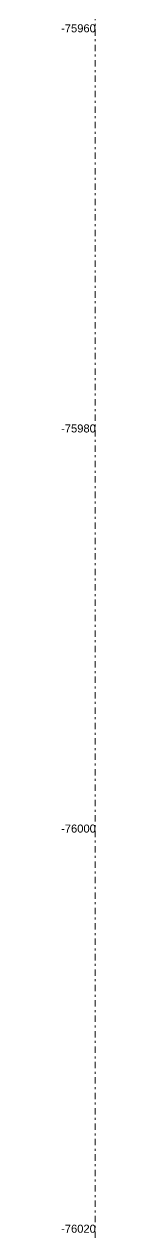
# Model space of a CAD drawing. Header units: metres. Extents: x -111189 to -108577, y -72951 to -72647.
# Drawn here: x -109017.4 to -109015.7, y -72890.9 to -72830.5 of the extents above; entities that cross this region are included whole.
import ezdxf
from ezdxf.xclip import XClip

# ---------------------------------------------------------------- set-up
doc = ezdxf.new("R2010")
doc.units = ezdxf.units.M
doc.header["$MEASUREMENT"] = 0
doc.header["$XCLIPFRAME"] = 2
doc.linetypes.add('Dot & Dashed', pattern=[0.670278, 0.3175, -0.176389, 0, -0.176389])
doc.layers.add('15 - IMAGENS', color=7, linetype='Continuous')
doc.layers.add('Muro Não Confinante - MNC1_1_CRUCES', color=7, linetype='Continuous')
doc.styles.add('ESTILO_GERADO_5', font='arial.ttf')

# ---------------------------------------------------------------- blocks, each defined once
blk = doc.blocks.new('Desenho_2_1', base_point=(1860.768, 3129.317))
at = {"layer": 'Muro Não Confinante - MNC1_1_CRUCES', "color": 7, "linetype": 'Continuous', "lineweight": 18, "char_height": 0.4, "attachment_point": 7, "style": 'ESTILO_GERADO_5'}
for s, insert in [('\\A1;{\\pql;\\fArial|b0|i0|c0|p0;\\W1.000000;-75960}', (-109017.414, -72830.867)), ('\\A1;{\\pql;\\fArial|b0|i0|c0|p0;\\W1.000000;-75980}', (-109017.414, -72850.867)), ('\\A1;{\\pql;\\fArial|b0|i0|c0|p0;\\W1.000000;-76000}', (-109017.414, -72870.867)), ('\\A1;{\\pql;\\fArial|b0|i0|c0|p0;\\W1.000000;-76020}', (-109017.414, -72890.867))]:
    blk.add_mtext(s, dxfattribs=dict(at, insert=insert))

msp = doc.modelspace()

# ---------------------------------------------------------------- block references
at = {"layer": '15 - IMAGENS', "color": 7, "linetype": 'Dot & Dashed', "lineweight": 13}
ref = msp.add_blockref('Desenho_2_1', (1860.768, 3129.317), dxfattribs=at)
XClip(ref).set_block_clipping_path([(-109139.7319146391, -72951.182822302), (-109015.7061846391, -72826.892712302)])

doc.saveas('drawing.dxf')
